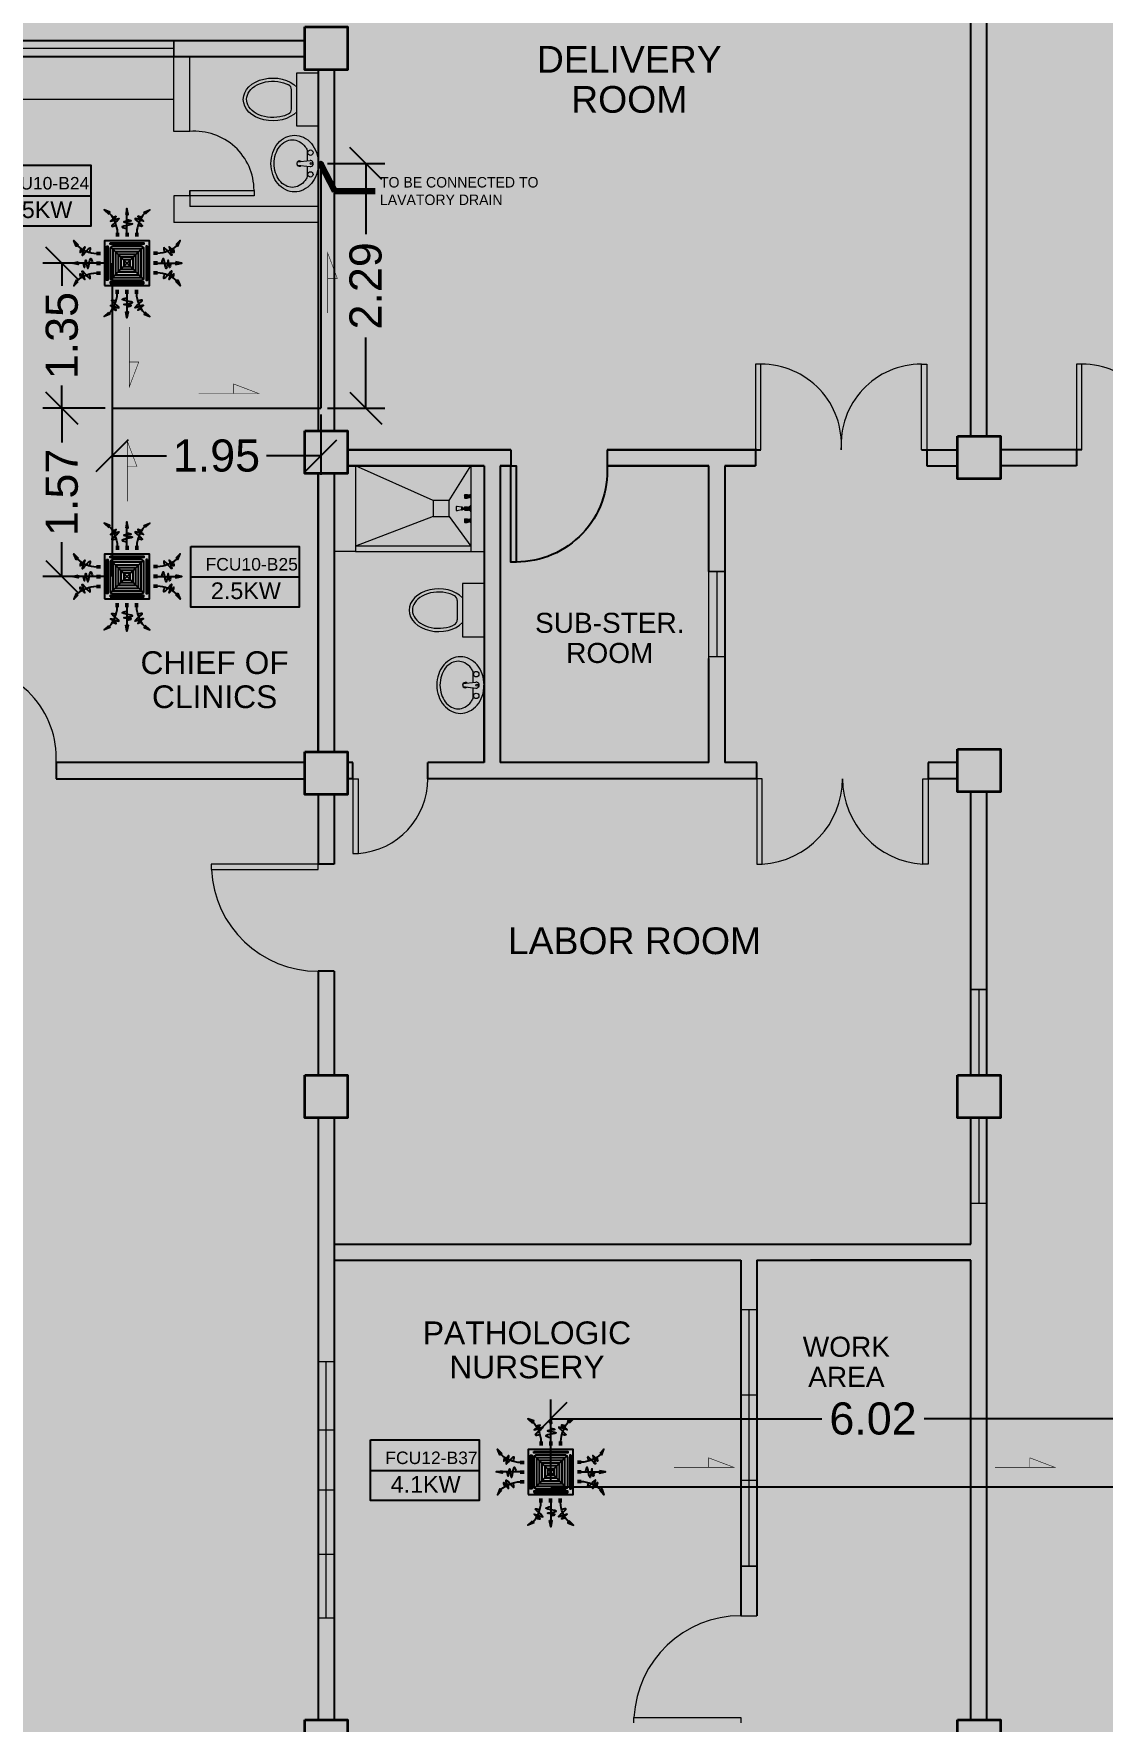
# Model space of a CAD drawing. Header units: millimetres. Extents: x -60 to 576, y -39 to 287.
# Drawn here: x 269.05 to 279.04, y 123.68 to 139.45 of the extents above; entities that cross this region are included whole.
import ezdxf

# ---------------------------------------------------------------- set-up
doc = ezdxf.new("R2010")
doc.units = ezdxf.units.MM
doc.header["$MEASUREMENT"] = 0
for name, color, linetype in [('AIR', 7, 'Continuous'), ('AIR-00', 7, 'Continuous'), ('AIR-01', 7, 'Continuous'), ('AIR-02', 7, 'Continuous'), ('AIR-04', 7, 'Continuous'), ('DRAIN PIPE', 7, 'Continuous'), ('fcu drain', 7, 'Continuous'), ('label', 7, 'Continuous'), ('Legends', 7, 'Continuous'), ('M-AC-TEXT', 7, 'Continuous')]:
    doc.layers.add(name, color=color, linetype=linetype)
doc.styles.add('ar-dim-axis', font='romans.shx', dxfattribs={"width": 0.8})
doc.styles.add('OIP FONT', font='GOTHIC.TTF', dxfattribs={"height": 150})
doc.styles.get("Standard").update_dxf_attribs({"font": 'arial.ttf'})
doc.styles.add('SWISSLT175', font='swissl.ttf', dxfattribs={"height": 0.175})
doc.dimstyles.new('ar-dim-axis', dxfattribs={"dimtxt": 350, "dimasz": 250, "dimexe": 75, "dimexo": 75, "dimgap": 200, "dimtad": 1, "dimdec": 0, "dimzin": 12, "dimdsep": 46, "dimtxsty": 'ar-dim-axis', "dimblk": 'ARCHTICK', "dimcen": 120, "dimclrd": 11, "dimclre": 8, "dimclrt": 4, "dimadec": 0, "dimazin": 3, "dimtm": 1, "dimtfac": 1, "dimtdec": 0, "dimtix": 1, "dimtmove": 2, "dimatfit": 3, "dimldrblk": 'ARCHTICK', "dimfxl": 1, "dimtolj": 1, "dimtzin": 0, "dimarcsym": 1})
doc.dimstyles.new('Copy of dimension', dxfattribs={"dimtxt": 0.3, "dimasz": 0.3, "dimexe": 0.18, "dimexo": 0.0625, "dimgap": 0.09, "dimtad": 0, "dimzin": 0, "dimdsep": 46, "dimtxsty": 'Standard', "dimblk": 'OBLIQUE', "dimcen": 0.09, "dimclrd": 256, "dimclre": 256, "dimclrt": 256, "dimadec": 0, "dimazin": 0, "dimtfac": 1, "dimtofl": 0, "dimtmove": 0, "dimatfit": 3, "dimldrblk": 'OBLIQUE', "dimfxl": 1, "dimtolj": 1, "dimtzin": 0, "dimarcsym": 0})

# ---------------------------------------------------------------- blocks, each defined once
blk = doc.blocks.new('_ARCHTICK')
at = {"color": 0, "linetype": 'ByBlock', "const_width": 0.15}
blk.add_lwpolyline([(-0.5, -0.5), (0.5, 0.5)], dxfattribs=at)
blk = doc.blocks.new('dr 900')
at = {"ltscale": 0.03}
blk.add_lwpolyline([(0, 0), (0.05, 0), (0.05, 0.9), (0, 0.9)], close=True, dxfattribs=at)
blk.add_arc((0.05, 0.049), 0.851, 356.7268, 90, dxfattribs=at)
blk = doc.blocks.new('FCU-13000P (CASSETTE SPLIT)')
at = {"layer": 'AIR-00', "ltscale": 3}
for p, q in [((0, 0.523), (0, 1)), ((-0.193, 0.558), (-0.193, 0.487)), ((-0.162, 0.558), (-0.162, 0.487)), ((-0.016, 0.558), (-0.016, 0.487)), ((0.016, 0.558), (0.016, 0.487)), ((0.162, 0.558), (0.162, 0.487)), ((0.193, 0.558), (0.193, 0.487)), ((-0.523, 0), (-1, 0)), ((-0.558, 0.193), (-0.487, 0.193)), ((-0.558, 0.162), (-0.487, 0.162)), ((-0.558, 0.016), (-0.487, 0.016)), ((0.558, 0.193), (0.487, 0.193)), ((0.558, 0.162), (0.487, 0.162)), ((0.558, 0.016), (0.487, 0.016)), ((0.523, 0), (1, 0)), ((-0.558, -0.016), (-0.487, -0.016)), ((-0.558, -0.162), (-0.487, -0.162)), ((-0.558, -0.193), (-0.487, -0.193)), ((0.558, -0.016), (0.487, -0.016)), ((0.558, -0.162), (0.487, -0.162)), ((0.558, -0.193), (0.487, -0.193)), ((-0.193, -0.558), (-0.193, -0.487)), ((-0.162, -0.558), (-0.162, -0.487)), ((-0.016, -0.558), (-0.016, -0.487)), ((0, -0.523), (0, -1)), ((0.016, -0.558), (0.016, -0.487)), ((0.162, -0.558), (0.162, -0.487)), ((0.193, -0.558), (0.193, -0.487))]:
    blk.add_line(p, q, dxfattribs=at)
at = {"layer": 'AIR-00'}
for p, q in [((0.295, -0.295), (-0.295, 0.295)), ((0.295, 0.295), (-0.295, -0.295))]:
    blk.add_line(p, q, dxfattribs=at)
at = {"layer": 'AIR-00', "ltscale": 3}
for points in [[(-0.335, 0.895), (-0.311, 0.932), (-0.416, 0.973)], [(-0.022, 0.89), (0.022, 0.89), (0, 1)], [(0.335, 0.895), (0.311, 0.932), (0.416, 0.973)], [(-0.895, 0.335), (-0.932, 0.311), (-0.973, 0.416)], [(0.895, 0.335), (0.932, 0.311), (0.973, 0.416)], [(-0.89, 0.022), (-0.89, -0.022), (-1, 0)], [(0.89, 0.022), (0.89, -0.022), (1, 0)], [(-0.895, -0.335), (-0.932, -0.311), (-0.973, -0.416)], [(0.895, -0.335), (0.932, -0.311), (0.973, -0.416)], [(-0.335, -0.895), (-0.311, -0.932), (-0.416, -0.973)], [(-0.022, -0.89), (0.022, -0.89), (0, -1)], [(0.335, -0.895), (0.311, -0.932), (0.416, -0.973)]]:
    blk.add_lwpolyline(points, close=True, dxfattribs=at)
at = {"layer": 'AIR-00'}
for points in [[(-0.323, 0.914, -0.171809), (-0.178, 0.558), (-0.178, 0.522)], [(0.323, 0.914, 0.171809), (0.178, 0.558), (0.178, 0.522)], [(-0.914, 0.323, 0.171809), (-0.558, 0.178), (-0.522, 0.178)], [(0.914, 0.323, -0.171809), (0.558, 0.178), (0.522, 0.178)], [(-0.914, -0.323, -0.171809), (-0.558, -0.178), (-0.522, -0.178)], [(0.914, -0.323, 0.171809), (0.558, -0.178), (0.522, -0.178)], [(-0.323, -0.914, 0.171809), (-0.178, -0.558), (-0.178, -0.522)], [(0.323, -0.914, -0.171809), (0.178, -0.558), (0.178, -0.522)]]:
    blk.add_lwpolyline(points, format="xyb", dxfattribs=at)
for points in [[(-0.26, -0.26), (0.26, -0.26), (0.26, 0.26), (-0.26, 0.26)], [(-0.21, -0.21), (0.21, -0.21), (0.21, 0.21), (-0.21, 0.21)], [(-0.16, -0.16), (0.16, -0.16), (0.16, 0.16), (-0.16, 0.16)], [(-0.11, -0.11), (0.11, -0.11), (0.11, 0.11), (-0.11, 0.11)], [(-0.06, -0.06), (0.06, -0.06), (0.06, 0.06), (-0.06, 0.06)]]:
    blk.add_lwpolyline(points, close=True, dxfattribs=at)
at = {"layer": 'AIR-00', "ltscale": 3}
for points in [[(-0.268, 0.84), (-0.231, 0.852), (-0.134, 0.882), (-0.422, 0.704), (0.005, 0.903), (-0.358, 0.645), (-0.239, 0.678), (-0.199, 0.69)], [(0.268, 0.84), (0.231, 0.852), (0.134, 0.882), (0.422, 0.704), (-0.005, 0.903), (0.358, 0.645), (0.239, 0.678), (0.199, 0.69)], [(-0.84, 0.268), (-0.852, 0.231), (-0.882, 0.134), (-0.704, 0.422), (-0.903, -0.005), (-0.645, 0.358), (-0.678, 0.239), (-0.69, 0.199)], [(0.84, 0.268), (0.852, 0.231), (0.882, 0.134), (0.704, 0.422), (0.903, -0.005), (0.645, 0.358), (0.678, 0.239), (0.69, 0.199)], [(-0.84, -0.268), (-0.852, -0.231), (-0.882, -0.134), (-0.704, -0.422), (-0.903, 0.005), (-0.645, -0.358), (-0.678, -0.239), (-0.69, -0.199)], [(0.84, -0.268), (0.852, -0.231), (0.882, -0.134), (0.704, -0.422), (0.903, 0.005), (0.645, -0.358), (0.678, -0.239), (0.69, -0.199)], [(-0.268, -0.84), (-0.231, -0.852), (-0.134, -0.882), (-0.422, -0.704), (0.005, -0.903), (-0.358, -0.645), (-0.239, -0.678), (-0.199, -0.69)], [(0.268, -0.84), (0.231, -0.852), (0.134, -0.882), (0.422, -0.704), (-0.005, -0.903), (0.358, -0.645), (0.239, -0.678), (0.199, -0.69)]]:
    blk.add_open_spline(points, degree=3, knots=[0.0032834, 0.0032834, 0.0032834, 0.0032834, 0.0712567, 0.1924075, 0.3347111, 0.5062145, 0.5813292, 0.5813292, 0.5813292, 0.5813292], dxfattribs=at)
for points in [[(0, 0.8), (0.077, 0.776), (-0.058, 0.755), (0.098, 0.718), (-0.087, 0.663), (0, 0.631)], [(-0.8, 0), (-0.776, -0.077), (-0.755, 0.058), (-0.718, -0.098), (-0.663, 0.087), (-0.631, 0)], [(0.8, 0), (0.776, -0.077), (0.755, 0.058), (0.718, -0.098), (0.663, 0.087), (0.631, 0)], [(0, -0.8), (0.077, -0.776), (-0.058, -0.755), (0.098, -0.718), (-0.087, -0.663), (0, -0.631)]]:
    blk.add_spline(points, degree=3, dxfattribs=at)
for points in [[(-0.416, 0.973), (-0.335, 0.895), (-0.311, 0.932)], [(0, 1), (-0.022, 0.89), (0.022, 0.89)], [(0.416, 0.973), (0.335, 0.895), (0.311, 0.932)], [(-0.973, 0.416), (-0.895, 0.335), (-0.932, 0.311)], [(0.973, 0.416), (0.895, 0.335), (0.932, 0.311)], [(-1, 0), (-0.89, 0.022), (-0.89, -0.022)], [(1, 0), (0.89, 0.022), (0.89, -0.022)], [(-0.973, -0.416), (-0.895, -0.335), (-0.932, -0.311)], [(0.973, -0.416), (0.895, -0.335), (0.932, -0.311)], [(-0.416, -0.973), (-0.335, -0.895), (-0.311, -0.932)], [(0, -1), (-0.022, -0.89), (0.022, -0.89)], [(0.416, -0.973), (0.335, -0.895), (0.311, -0.932)]]:
    blk.add_solid(points, dxfattribs=at)
at = {"layer": 'AIR-01'}
for points in [[(-0.373, 0.31), (-0.348, 0.31), (-0.348, -0.31), (-0.373, -0.31)], [(-0.31, 0.372), (0.31, 0.372), (0.31, 0.348), (-0.31, 0.348)], [(0.372, 0.31), (0.348, 0.31), (0.348, -0.31), (0.372, -0.31)], [(-0.31, -0.373), (0.31, -0.373), (0.31, -0.348), (-0.31, -0.348)]]:
    blk.add_lwpolyline(points, close=True, dxfattribs=at)
at = {"layer": 'AIR-02'}
blk.add_lwpolyline([(-0.26, -0.31), (0.26, -0.31, 0.414214), (0.31, -0.26), (0.31, 0.26, 0.414214), (0.26, 0.31), (-0.26, 0.31, 0.414214), (-0.31, 0.26), (-0.31, -0.26, 0.414214)], format="xyb", close=True, dxfattribs=at)
at = {"layer": 'AIR-04'}
blk.add_lwpolyline([(-0.41, -0.41), (0.41, -0.41), (0.41, 0.41), (-0.41, 0.41)], close=True, dxfattribs=at)
blk = doc.blocks.new('_Oblique')
at = {"color": 0, "linetype": 'ByBlock', "lineweight": -2}
blk.add_line((-0.5, -0.5), (0.5, 0.5), dxfattribs=at)
blk = doc.blocks.new('*D202')
at = {"lineweight": -2, "transparency": 16777216}
for p, q in [((269.723, 137.307), (269.138, 137.307)), ((269.318, 137.307), (269.318, 137.096)), ((269.318, 135.952), (269.318, 136.163)), ((269.723, 135.952), (269.138, 135.952))]:
    blk.add_line(p, q, dxfattribs=at)
at = {"layer": 'Defpoints', "color": 0, "transparency": 16777216}
for p in [(269.786, 137.307), (269.318, 135.952), (269.786, 135.952)]:
    blk.add_point(p, dxfattribs=at)
at = {"lineweight": -2, "transparency": 16777216, "xscale": 0.3, "yscale": 0.3, "zscale": 0.3}
for p, rotation in [((269.318, 137.307), 90), ((269.318, 135.952), 270)]:
    blk.add_blockref('_Oblique', p, dxfattribs=dict(at, rotation=rotation))
at = {"transparency": 16777216, "insert": (269.318, 136.63), "char_height": 0.3, "attachment_point": 5, "rotation": 90}
blk.add_mtext('\\A1;1.35', dxfattribs=at)
blk = doc.blocks.new('*D203')
at = {"lineweight": -2, "transparency": 16777216}
for p, q in [((269.723, 135.952), (269.138, 135.952)), ((269.318, 135.952), (269.318, 135.631)), ((269.318, 134.378), (269.318, 134.7)), ((269.723, 134.378), (269.138, 134.378))]:
    blk.add_line(p, q, dxfattribs=at)
at = {"layer": 'Defpoints', "color": 0, "transparency": 16777216}
for p in [(269.786, 135.952), (269.318, 134.378), (269.786, 134.378)]:
    blk.add_point(p, dxfattribs=at)
at = {"lineweight": -2, "transparency": 16777216, "xscale": 0.3, "yscale": 0.3, "zscale": 0.3}
for p, rotation in [((269.318, 135.952), 90), ((269.318, 134.378), 270)]:
    blk.add_blockref('_Oblique', p, dxfattribs=dict(at, rotation=rotation))
at = {"transparency": 16777216, "insert": (269.318, 135.165), "char_height": 0.3, "attachment_point": 5, "rotation": 90}
blk.add_mtext('\\A1;1.57', dxfattribs=at)
blk = doc.blocks.new('*D204')
at = {"lineweight": -2, "transparency": 16777216}
for p, q in [((269.786, 135.891), (269.786, 135.327)), ((271.738, 135.891), (271.738, 135.327)), ((269.786, 135.507), (270.295, 135.507)), ((271.738, 135.507), (271.229, 135.507))]:
    blk.add_line(p, q, dxfattribs=at)
at = {"layer": 'Defpoints', "color": 0, "transparency": 16777216}
for p in [(269.786, 135.953), (271.738, 135.953), (271.738, 135.507)]:
    blk.add_point(p, dxfattribs=at)
at = {"lineweight": -2, "transparency": 16777216, "xscale": 0.3, "yscale": 0.3, "zscale": 0.3, "rotation": 180}
blk.add_blockref('_Oblique', (269.786, 135.507), dxfattribs=at)
at = {"lineweight": -2, "transparency": 16777216, "xscale": 0.3, "yscale": 0.3, "zscale": 0.3}
blk.add_blockref('_Oblique', (271.738, 135.507), dxfattribs=at)
at = {"transparency": 16777216, "insert": (270.762, 135.507), "char_height": 0.3, "attachment_point": 5}
blk.add_mtext('\\A1;1.95', dxfattribs=at)
blk = doc.blocks.new('*D205')
at = {"lineweight": -2, "transparency": 16777216}
for p, q in [((271.801, 138.238), (272.337, 138.238)), ((272.157, 138.238), (272.157, 137.578)), ((272.157, 135.952), (272.157, 136.613)), ((271.801, 135.952), (272.337, 135.952))]:
    blk.add_line(p, q, dxfattribs=at)
at = {"layer": 'Defpoints', "color": 0, "transparency": 16777216}
for p in [(271.738, 138.238), (272.157, 138.238), (271.738, 135.952)]:
    blk.add_point(p, dxfattribs=at)
at = {"lineweight": -2, "transparency": 16777216, "xscale": 0.3, "yscale": 0.3, "zscale": 0.3}
for p, rotation in [((272.157, 138.238), 90), ((272.157, 135.952), 270)]:
    blk.add_blockref('_Oblique', p, dxfattribs=dict(at, rotation=rotation))
at = {"transparency": 16777216, "insert": (272.157, 137.095), "char_height": 0.3, "attachment_point": 5, "rotation": 90}
blk.add_mtext('\\A1;2.29', dxfattribs=at)
blk = doc.blocks.new('*D214')
at = {"lineweight": -2, "transparency": 16777216}
for p, q in [((273.886, 125.929), (273.886, 126.685)), ((279.911, 125.929), (279.911, 126.685)), ((273.886, 126.505), (276.42, 126.505)), ((279.911, 126.505), (277.377, 126.505))]:
    blk.add_line(p, q, dxfattribs=at)
at = {"layer": 'Defpoints', "color": 0, "transparency": 16777216}
for p in [(279.911, 126.505), (273.886, 125.867), (279.911, 125.867)]:
    blk.add_point(p, dxfattribs=at)
at = {"lineweight": -2, "transparency": 16777216, "xscale": 0.3, "yscale": 0.3, "zscale": 0.3, "rotation": 180}
blk.add_blockref('_Oblique', (273.886, 126.505), dxfattribs=at)
at = {"lineweight": -2, "transparency": 16777216, "xscale": 0.3, "yscale": 0.3, "zscale": 0.3}
blk.add_blockref('_Oblique', (279.911, 126.505), dxfattribs=at)
at = {"transparency": 16777216, "insert": (276.898, 126.505), "char_height": 0.3, "attachment_point": 5}
blk.add_mtext('\\A1;6.02', dxfattribs=at)

msp = doc.modelspace()

# ---------------------------------------------------------------- linework, layer by layer
at = {"color": 8, "lineweight": 25}
for p, q in [((277.813, 135.69), (277.813, 141.34)), ((277.963, 135.69), (277.963, 141.34)), ((268.263, 139.388), (271.588, 139.388)), ((268.263, 139.238), (271.588, 139.238)), ((271.713, 139.115), (271.713, 135.74)), ((271.863, 139.115), (271.863, 135.74)), ((271.863, 139.115), (271.863, 135.74)), ((271.713, 137.688), (271.713, 135.74)), ((271.988, 135.563), (273.513, 135.563)), ((273.513, 135.563), (271.988, 135.563)), ((273.513, 135.563), (273.513, 135.413)), ((274.413, 135.563), (275.851, 135.563)), ((275.813, 135.563), (274.413, 135.563)), ((274.413, 135.563), (274.413, 135.413)), ((275.801, 135.563), (275.801, 135.413)), ((277.351, 135.563), (277.688, 135.563)), ((277.401, 135.563), (277.401, 135.413)), ((278.851, 135.563), (278.088, 135.563)), ((278.801, 135.563), (278.801, 135.413)), ((271.988, 135.413), (273.263, 135.413)), ((273.263, 135.413), (271.988, 135.413)), ((273.263, 135.413), (273.263, 132.638)), ((273.413, 135.413), (273.513, 135.413)), ((273.413, 135.413), (273.413, 132.638)), ((273.513, 135.413), (273.413, 135.413)), ((274.413, 135.413), (275.363, 135.413)), ((275.363, 135.413), (274.413, 135.413)), ((275.363, 134.426), (275.363, 135.413)), ((275.513, 135.413), (275.801, 135.413)), ((275.801, 135.413), (275.513, 135.413)), ((275.513, 135.413), (275.513, 132.638)), ((277.401, 135.413), (277.688, 135.413)), ((278.801, 135.413), (278.088, 135.413)), ((271.713, 135.34), (271.713, 132.74)), ((271.713, 132.74), (271.713, 135.34)), ((271.863, 135.34), (271.863, 132.74)), ((271.863, 135.34), (271.863, 132.74)), ((275.363, 132.638), (275.363, 133.613)), ((273.263, 132.638), (273.263, 133.363)), ((271.588, 132.638), (269.263, 132.638)), ((269.263, 132.638), (269.263, 132.488)), ((272.038, 132.638), (271.988, 132.638)), ((272.038, 132.488), (272.038, 132.638)), ((273.263, 132.638), (272.738, 132.638)), ((273.263, 132.638), (273.163, 132.638)), ((275.363, 132.638), (273.413, 132.638)), ((275.813, 132.638), (275.513, 132.638)), ((275.813, 132.488), (275.813, 132.638)), ((277.688, 132.638), (277.413, 132.638)), ((277.413, 132.638), (277.413, 132.488)), ((269.263, 132.488), (271.588, 132.488)), ((272.038, 132.488), (271.988, 132.488)), ((275.813, 132.488), (272.738, 132.488)), ((277.688, 132.488), (277.413, 132.488)), ((277.813, 129.717), (277.813, 132.365)), ((277.963, 129.717), (277.963, 132.365)), ((271.713, 132.34), (271.713, 131.688)), ((271.863, 132.34), (271.863, 131.688)), ((271.863, 131.688), (271.713, 131.688)), ((271.713, 130.688), (271.713, 129.717)), ((271.863, 130.688), (271.713, 130.688)), ((271.863, 130.688), (271.863, 129.717)), ((271.713, 129.317), (271.713, 127.988)), ((271.863, 129.317), (271.863, 128.138)), ((277.813, 128.138), (277.813, 129.317)), ((277.963, 127.988), (277.963, 129.317)), ((271.863, 128.138), (277.813, 128.138)), ((271.863, 128.138), (271.863, 127.988)), ((271.713, 127.988), (271.713, 123.69)), ((271.863, 127.988), (275.663, 127.988)), ((271.863, 127.988), (271.863, 123.69)), ((275.663, 127.988), (275.663, 124.663)), ((275.813, 127.988), (277.813, 127.988)), ((275.813, 127.988), (275.813, 124.663)), ((277.813, 127.988), (276.313, 127.988)), ((277.813, 123.691), (277.813, 127.988)), ((277.963, 123.691), (277.963, 127.988))]:
    msp.add_line(p, q, dxfattribs=at)
at = {"color": 8, "lineweight": 9}
for p, q in [((270.363, 139.313), (268.263, 139.315)), ((270.363, 139.238), (270.363, 139.388)), ((270.363, 139.238), (270.513, 139.238)), ((271.513, 139.088), (271.713, 139.088)), ((271.513, 138.588), (271.513, 139.088)), ((271.713, 139.115), (271.713, 137.838)), ((271.713, 139.088), (271.713, 138.588)), ((271.463, 138.748), (271.463, 138.929)), ((271.713, 138.588), (271.513, 138.588)), ((271.515, 138.253), (271.637, 138.266)), ((271.515, 138.224), (271.637, 138.21)), ((272.063, 135.413), (272.063, 134.613)), ((273.138, 135.413), (273.138, 134.613)), ((273.08, 135.14), (273.08, 135.114)), ((273.08, 135.14), (273.081, 135.14)), ((273.08, 135.114), (273.081, 135.114)), ((273.081, 135.14), (273.083, 135.144)), ((273.081, 135.14), (273.081, 135.114)), ((273.081, 135.114), (273.083, 135.11)), ((273.083, 135.144), (273.083, 135.11)), ((273.083, 135.144), (273.105, 135.144)), ((273.083, 135.11), (273.105, 135.11)), ((273.092, 135.14), (273.104, 135.14)), ((273.092, 135.133), (273.104, 135.133)), ((273.092, 135.121), (273.104, 135.121)), ((273.092, 135.114), (273.104, 135.114)), ((273.105, 135.144), (273.109, 135.141)), ((273.105, 135.14), (273.105, 135.133)), ((273.105, 135.114), (273.105, 135.121)), ((273.105, 135.11), (273.109, 135.112)), ((273.111, 135.141), (273.117, 135.141)), ((273.111, 135.113), (273.117, 135.113)), ((273.117, 135.141), (273.119, 135.14)), ((273.117, 135.141), (273.117, 135.113)), ((273.117, 135.113), (273.119, 135.114)), ((273.119, 135.14), (273.119, 135.114)), ((273.131, 135.138), (273.119, 135.138)), ((273.131, 135.116), (273.119, 135.116)), ((273.138, 135.144), (273.131, 135.141)), ((273.131, 135.141), (273.131, 135.113)), ((273.138, 135.11), (273.131, 135.113)), ((273.132, 135.031), (273.138, 135.042)), ((273.138, 135.144), (273.138, 135.11)), ((273.138, 135.144), (273.138, 135.11)), ((273.138, 135.144), (273.138, 135.144)), ((273.138, 135.11), (273.138, 135.11)), ((273.138, 135.042), (273.138, 134.984)), ((273.006, 134.994), (273.006, 135.033)), ((273.053, 135.026), (273.011, 135.034)), ((273.053, 135.001), (273.011, 134.992)), ((273.06, 135.026), (273.053, 135.026)), ((273.053, 135.026), (273.053, 135.001)), ((273.053, 135.026), (273.053, 135.001)), ((273.053, 135.001), (273.06, 135.001)), ((273.06, 135.001), (273.06, 135.026)), ((273.06, 135.021), (273.123, 135.021)), ((273.123, 135.006), (273.06, 135.006)), ((273.08, 135.026), (273.08, 135.021)), ((273.08, 135.026), (273.081, 135.026)), ((273.08, 135.006), (273.08, 135)), ((273.08, 135), (273.081, 135)), ((273.08, 134.913), (273.081, 134.913)), ((273.08, 134.913), (273.08, 134.887)), ((273.08, 134.887), (273.081, 134.887)), ((273.081, 135.026), (273.083, 135.03)), ((273.081, 135.026), (273.081, 135.021)), ((273.081, 135.006), (273.081, 135)), ((273.081, 135), (273.083, 134.997)), ((273.081, 134.913), (273.083, 134.916)), ((273.081, 134.913), (273.081, 134.887)), ((273.081, 134.887), (273.083, 134.883)), ((273.083, 135.03), (273.083, 135.021)), ((273.083, 135.03), (273.105, 135.03)), ((273.083, 135.006), (273.083, 134.997)), ((273.083, 134.997), (273.105, 134.997)), ((273.083, 134.916), (273.105, 134.916)), ((273.083, 134.916), (273.083, 134.883)), ((273.083, 134.883), (273.105, 134.883)), ((273.092, 135.026), (273.104, 135.026)), ((273.092, 135), (273.104, 135)), ((273.092, 134.913), (273.104, 134.913)), ((273.092, 134.906), (273.104, 134.906)), ((273.092, 134.894), (273.104, 134.894)), ((273.092, 134.887), (273.104, 134.887)), ((273.105, 135.03), (273.109, 135.028)), ((273.105, 135.026), (273.105, 135.021)), ((273.105, 135), (273.105, 135.006)), ((273.105, 134.997), (273.109, 134.999)), ((273.105, 134.916), (273.109, 134.914)), ((273.105, 134.913), (273.105, 134.905)), ((273.105, 134.886), (273.105, 134.894)), ((273.105, 134.883), (273.109, 134.885)), ((273.111, 135.027), (273.117, 135.027)), ((273.111, 134.999), (273.117, 134.999)), ((273.111, 134.914), (273.117, 134.914)), ((273.111, 134.886), (273.117, 134.886)), ((273.117, 135.027), (273.117, 135.021)), ((273.117, 135.027), (273.119, 135.026)), ((273.117, 135.006), (273.117, 134.999)), ((273.117, 134.999), (273.119, 135)), ((273.117, 134.914), (273.117, 134.886)), ((273.117, 134.914), (273.119, 134.913)), ((273.117, 134.886), (273.119, 134.886)), ((273.119, 135.026), (273.119, 135.021)), ((273.123, 135.025), (273.119, 135.025)), ((273.119, 135.006), (273.119, 135)), ((273.123, 135.002), (273.119, 135.002)), ((273.119, 134.913), (273.119, 134.886)), ((273.131, 134.911), (273.119, 134.911)), ((273.131, 134.888), (273.119, 134.888)), ((273.123, 134.996), (273.123, 135.031)), ((273.123, 135.031), (273.132, 135.031)), ((273.123, 135.021), (273.123, 135.006)), ((273.132, 134.996), (273.123, 134.996)), ((273.137, 134.917), (273.131, 134.913)), ((273.131, 134.913), (273.131, 134.886)), ((273.137, 134.883), (273.131, 134.886)), ((273.132, 134.996), (273.132, 135.031)), ((273.132, 135.031), (273.132, 134.996)), ((273.138, 134.984), (273.132, 134.996)), ((273.137, 134.917), (273.138, 134.917)), ((273.137, 134.917), (273.137, 134.883)), ((273.137, 134.883), (273.138, 134.883)), ((273.138, 134.917), (273.138, 134.883)), ((272.063, 134.613), (271.863, 134.613)), ((275.363, 133.613), (275.363, 134.426)), ((275.513, 134.426), (275.363, 134.426)), ((275.438, 134.426), (275.438, 133.626)), ((275.513, 134.026), (275.513, 134.526)), ((273.263, 134.313), (273.063, 134.313)), ((273.063, 134.313), (273.063, 133.813)), ((273.263, 133.813), (273.263, 134.313)), ((273.013, 134.154), (273.013, 133.973)), ((275.513, 134.026), (275.513, 133.526)), ((273.063, 133.813), (273.263, 133.813)), ((275.513, 133.626), (275.363, 133.626)), ((273.065, 133.378), (273.187, 133.391)), ((273.065, 133.349), (273.187, 133.335)), ((277.963, 130.517), (277.813, 130.517)), ((277.888, 130.517), (277.888, 129.717)), ((277.963, 129.717), (277.813, 129.717)), ((277.963, 129.317), (277.813, 129.317)), ((277.888, 129.317), (277.888, 128.517)), ((277.963, 128.517), (277.813, 128.517)), ((275.663, 126.726), (275.663, 127.526)), ((275.663, 127.526), (275.813, 127.526)), ((275.738, 127.526), (275.738, 125.126)), ((271.713, 127.039), (271.863, 127.039)), ((271.713, 125.839), (271.713, 127.039)), ((271.788, 124.639), (271.788, 127.039)), ((271.863, 127.039), (271.863, 124.639)), ((275.813, 126.726), (275.663, 126.726)), ((275.813, 126.326), (275.813, 126.726)), ((271.713, 126.402), (271.863, 126.402)), ((275.813, 126.326), (275.813, 125.926)), ((275.813, 125.926), (275.663, 125.926)), ((275.663, 125.926), (275.663, 125.126)), ((271.713, 125.839), (271.713, 124.639)), ((271.713, 125.839), (271.863, 125.839)), ((271.713, 125.239), (271.863, 125.239)), ((275.663, 125.126), (275.813, 125.126)), ((271.863, 124.639), (271.713, 124.639)), ((275.663, 124.663), (275.813, 124.663))]:
    msp.add_line(p, q, dxfattribs=at)
at = {"color": 8, "lineweight": 9, "ltscale": 0.4}
for p, q in [((270.363, 138.538), (270.363, 139.238)), ((270.513, 138.538), (270.513, 139.238)), ((270.363, 138.838), (268.138, 138.838)), ((270.513, 138.538), (270.363, 138.538)), ((270.513, 137.938), (270.363, 137.938)), ((270.363, 137.938), (270.363, 137.688)), ((270.513, 137.938), (270.513, 137.838)), ((271.713, 137.838), (270.513, 137.838)), ((271.713, 137.838), (270.513, 137.838)), ((271.713, 137.688), (270.363, 137.688))]:
    msp.add_line(p, q, dxfattribs=at)
at = {"color": 8, "lineweight": 13, "ltscale": 0.4}
msp.add_line((270.513, 137.988), (270.513, 137.938), dxfattribs=at)
at = {"color": 8, "lineweight": 9, "ltscale": 0.3}
for p, q in [((272.788, 135.088), (272.063, 135.413)), ((272.938, 135.088), (273.138, 135.413)), ((272.788, 134.938), (272.063, 134.663)), ((272.938, 134.938), (273.138, 134.663))]:
    msp.add_line(p, q, dxfattribs=at)
at = {"color": 8, "lineweight": 25, "ltscale": 0.3}
msp.add_line((272.738, 132.488), (272.738, 132.638), dxfattribs=at)
at = {"color": 8, "lineweight": 13}
for p, q in [((272.038, 132.488), (272.038, 131.788)), ((272.038, 132.488), (272.088, 132.488)), ((272.088, 131.788), (272.088, 132.488)), ((275.813, 132.488), (275.813, 131.688)), ((275.863, 132.488), (275.813, 132.488)), ((275.863, 131.688), (275.863, 132.488)), ((277.363, 131.688), (277.363, 132.488)), ((277.363, 132.488), (277.413, 132.488)), ((277.413, 132.488), (277.413, 131.688)), ((272.038, 131.788), (272.088, 131.788)), ((271.713, 131.688), (270.713, 131.688)), ((270.713, 131.688), (270.713, 131.638)), ((270.713, 131.638), (271.713, 131.638)), ((271.713, 131.638), (271.713, 131.688)), ((275.813, 131.688), (275.863, 131.688)), ((277.413, 131.688), (277.363, 131.688)), ((274.663, 123.663), (274.663, 123.713)), ((274.663, 123.713), (275.663, 123.713)), ((275.663, 123.713), (275.663, 123.663))]:
    msp.add_line(p, q, dxfattribs=at)
at = {"color": 8, "lineweight": 35}
for points in [[(271.588, 139.515), (271.988, 139.515), (271.988, 139.115), (271.588, 139.115)], [(271.588, 135.74), (271.988, 135.74), (271.988, 135.34), (271.588, 135.34)], [(277.688, 135.69), (278.088, 135.69), (278.088, 135.29), (277.688, 135.29)], [(271.588, 132.74), (271.988, 132.74), (271.988, 132.34), (271.588, 132.34)], [(277.688, 132.765), (278.088, 132.765), (278.088, 132.365), (277.688, 132.365)], [(271.588, 129.717), (271.988, 129.717), (271.988, 129.317), (271.588, 129.317)], [(277.688, 129.717), (278.088, 129.717), (278.088, 129.317), (277.688, 129.317)], [(271.588, 123.69), (271.988, 123.69), (271.988, 123.29), (271.588, 123.29)], [(277.688, 123.691), (278.088, 123.691), (278.088, 123.291), (277.688, 123.291)]]:
    msp.add_lwpolyline(points, close=True, dxfattribs=at)
at = {"color": 8, "lineweight": 9}
for points in [[(268.263, 139.388), (270.363, 139.388), (270.363, 139.238), (268.263, 139.238)], [(275.363, 134.426), (275.513, 134.426), (275.513, 133.626), (275.363, 133.626)], [(275.363, 134.426), (275.513, 134.426), (275.513, 133.626), (275.363, 133.626)], [(277.813, 130.517), (277.963, 130.517), (277.963, 129.717), (277.813, 129.717)], [(277.813, 129.317), (277.963, 129.317), (277.963, 128.517), (277.813, 128.517)], [(275.663, 127.526), (275.813, 127.526), (275.813, 125.126), (275.663, 125.126)], [(271.713, 124.639), (271.713, 127.039), (271.863, 127.039), (271.863, 124.639)], [(271.713, 127.039), (271.863, 127.039), (271.863, 124.639), (271.713, 124.639)]]:
    msp.add_lwpolyline(points, close=True, dxfattribs=at)
for points in [[(271.492, 137.973, -0.11576), (271.41, 137.993, -0.104047), (271.336, 138.051, -0.090875), (271.289, 138.135, -0.083344), (271.271, 138.238, -0.083344), (271.289, 138.342, -0.090875), (271.336, 138.426, -0.104047), (271.41, 138.484, -0.11576), (271.492, 138.503, -0.11576), (271.575, 138.484, -0.104047), (271.649, 138.426, -0.090875), (271.696, 138.342, -0.083344), (271.713, 138.238, -0.083344), (271.696, 138.135, -0.090875), (271.649, 138.051, -0.104047), (271.575, 137.993, -0.11576)], [(273.042, 133.628, 0.11576), (272.96, 133.609, 0.104047), (272.886, 133.551, 0.090875), (272.839, 133.467, 0.083344), (272.821, 133.363, 0.083344), (272.839, 133.26, 0.090875), (272.886, 133.176, 0.104047), (272.96, 133.118, 0.11576), (273.042, 133.098, 0.11576), (273.125, 133.118, 0.104047), (273.199, 133.176, 0.090875), (273.246, 133.26, 0.083344), (273.263, 133.363, 0.083344), (273.246, 133.467, 0.090875), (273.199, 133.551, 0.104047), (273.125, 133.609, 0.11576)]]:
    msp.add_lwpolyline(points, format="xyb", close=True, dxfattribs=at)
for points in [[(271.471, 138.016, -0.124838), (271.409, 138.032, -0.105788), (271.351, 138.081, -0.086697), (271.315, 138.151, -0.076776), (271.301, 138.238, -0.076776), (271.315, 138.326, -0.086697), (271.351, 138.396, -0.105788), (271.409, 138.445, -0.124838), (271.471, 138.461, -0.124838), (271.534, 138.445, -0.105788), (271.591, 138.396, -0.040067), (271.611, 138.365), (271.611, 138.263, -0.040067)], [(271.611, 138.214), (271.611, 138.112, -0.040067), (271.591, 138.081, -0.105788), (271.534, 138.032, -0.124838), (271.471, 138.016, -0.124838)], [(273.021, 133.586, 0.124838), (272.959, 133.57, 0.105788), (272.901, 133.521, 0.086697), (272.865, 133.451, 0.076776), (272.851, 133.363, 0.076776), (272.865, 133.276, 0.086697), (272.901, 133.206, 0.105788), (272.959, 133.157, 0.124838), (273.021, 133.141, 0.124838), (273.084, 133.157, 0.105788), (273.141, 133.206, 0.040067), (273.161, 133.237), (273.161, 133.339, 0.040067)], [(273.161, 133.388), (273.161, 133.49, 0.040067), (273.141, 133.521, 0.105788), (273.084, 133.57, 0.124838), (273.021, 133.586, 0.124838)]]:
    msp.add_lwpolyline(points, format="xyb", dxfattribs=at)
at = {"color": 8, "lineweight": 13, "ltscale": 0.03}
for points in [[(270.513, 137.938), (270.513, 137.988), (271.113, 137.988), (271.113, 137.938)], [(275.801, 135.563), (275.851, 135.563), (275.851, 136.363), (275.801, 136.363)], [(277.401, 135.563), (277.351, 135.563), (277.351, 136.363), (277.401, 136.363)], [(278.801, 135.563), (278.851, 135.563), (278.851, 136.363), (278.801, 136.363)]]:
    msp.add_lwpolyline(points, close=True, dxfattribs=at)
at = {"color": 8, "lineweight": 9, "ltscale": 0.03}
msp.add_lwpolyline([(272.938, 134.938), (272.938, 135.088), (272.788, 135.088), (272.788, 134.938)], close=True, dxfattribs=at)
at = {"color": 8, "lineweight": 9, "ltscale": 0.3}
msp.add_lwpolyline([(273.138, 134.663), (272.063, 134.663), (272.063, 134.613), (273.263, 134.613), (273.263, 134.613)], dxfattribs=at)
at = {"color": 8, "lineweight": 9}
for centre, radius in [((271.64, 138.34), 0.0255), ((271.647, 138.238), 0.0095), ((271.64, 138.137), 0.0255), ((273.19, 133.465), 0.0255), ((273.197, 133.363), 0.0095), ((273.19, 133.262), 0.0255)]:
    msp.add_circle(centre, radius, dxfattribs=at)
for centre, radius, start, end in [((271.413, 138.929), 0.05, 0, 61.9916), ((271.413, 138.748), 0.05, 298.1501, 0), ((271.538, 138.238), 0.025, 161.3793, 198.6207), ((271.609, 138.238), 0.0948, 171.2026, 188.7974), ((271.538, 138.238), 0.025, 48.7978, 143.6932), ((271.538, 138.238), 0.025, 216.3068, 311.2022), ((271.64, 138.238), 0.028, 263.7545, 96.2455), ((272.963, 134.154), 0.05, 0, 61.8499), ((272.963, 133.973), 0.05, 298.0084, 360), ((273.088, 133.363), 0.025, 161.3793, 198.6207), ((273.159, 133.363), 0.0948, 171.2026, 188.7974), ((273.088, 133.363), 0.025, 48.7978, 143.6932), ((273.088, 133.363), 0.025, 216.3068, 311.2022), ((273.19, 133.363), 0.028, 263.7545, 96.2455)]:
    msp.add_arc(centre, radius, start, end, dxfattribs=at)
at = {"color": 8, "lineweight": 13, "ltscale": 0.03}
for centre, radius, start, end in [((270.561, 137.988), 0.552, 0, 94.9791), ((275.851, 135.612), 0.752, 356.3048, 90), ((277.351, 135.612), 0.752, 90, 183.6952), ((278.851, 135.612), 0.752, 356.3048, 90), ((268.413, 132.687), 0.851, 356.7268, 90)]:
    msp.add_arc(centre, radius, start, end, dxfattribs=at)
at = {"color": 8, "lineweight": 13}
for centre, radius, start, end in [((272.038, 132.488), 0.7, 274.096, 0), ((275.813, 132.488), 0.8, 273.5833, 360), ((277.413, 132.488), 0.8, 180, 266.4167), ((271.713, 131.688), 1, 182.866, 270), ((275.663, 123.663), 1, 90, 177.134)]:
    msp.add_arc(centre, radius, start, end, dxfattribs=at)
at = {"color": 8, "lineweight": 9, "extrusion": (0, 0, -1)}
msp.add_ellipse((271.288, 138.838), major_axis=(0.275, 0), ratio=0.727273, start_param=0.612555, end_param=5.670631, dxfattribs=at)
at = {"color": 8, "lineweight": 9, "extrusion": (-2.88216e-41, -4.99074e-41, -1)}
msp.add_ellipse((273.01, 135.031), major_axis=(-0.00268, 0.00268), ratio=1, start_param=6.066732, end_param=7.436794, dxfattribs=at)
at = {"color": 8, "lineweight": 9}
for centre, major_axis, ratio, start_param, end_param in [((273.087, 135.127), (0.00268, 0.00268), 1, 1.643677, 3.068487), ((273.093, 135.153), (0.00896, 0.00896), 1, 3.15309, 3.864175), ((273.093, 135.101), (-0.00896, 0.00896), 1, -0.722807, -0.011722), ((273.092, 135.123), (0.00738, 0.00738), 1, 0.858879, 1.643677), ((273.092, 135.131), (-0.00738, 0.00738), 1, 1.497691, 2.282489), ((273.104, 135.144), (-0.00268, 0.00268), 1, 2.356082, 2.983721), ((273.104, 135.129), (0.00268, 0.00268), 1, 0.157647, 0.785286), ((273.104, 135.125), (0.00268, 0.00268), 1, 3.926878, 4.554518), ((273.104, 135.11), (-0.00268, 0.00268), 1, -1.41315, -0.785511), ((273.098, 135.155), (-0.0118, 0.0118), 1, 2.876824, 3.009049), ((273.099, 135.122), (-0.00887, 0.00887), 1, 4.509022, 4.870036), ((273.099, 135.132), (-0.00887, 0.00887), 1, 2.983721, 3.344735), ((273.098, 135.099), (0.0118, 0.0118), 1, 0.132318, 0.264544), ((273.111, 135.145), (-0.00268, 0.00268), 1, 1.862141, 2.356082), ((273.106, 135.127), (0.00268, 0.00268), 1, 4.915531, 6.079819), ((273.111, 135.109), (-0.00268, 0.00268), 1, -0.785511, -0.291569), ((273.01, 134.996), (-0.00268, 0.00268), 1, 1.354119, 2.724181), ((273.087, 134.9), (0.00268, 0.00268), 1, 1.643677, 3.068487), ((273.093, 135.039), (0.00896, 0.00896), 1, 3.15309, 3.864175), ((273.093, 134.988), (0.00896, 0.00896), 1, 0.847989, 1.559075), ((273.093, 134.925), (0.00896, 0.00896), 1, 3.15309, 3.864175), ((273.093, 134.874), (-0.00896, 0.00896), 1, -0.722807, -0.011722), ((273.092, 134.895), (0.00738, 0.00738), 1, 0.858879, 1.643677), ((273.092, 134.904), (-0.00738, 0.00738), 1, 1.497691, 2.282489), ((273.104, 135.03), (0.00268, 0.00268), 1, 3.926878, 4.554518), ((273.104, 134.996), (0.00268, 0.00268), 1, 0.157647, 0.785286), ((273.104, 134.916), (-0.00268, 0.00268), 1, 2.356082, 2.983721), ((273.104, 134.902), (0.00268, 0.00268), 1, 0.157647, 0.785286), ((273.104, 134.897), (0.00268, 0.00268), 1, 3.926878, 4.554518), ((273.104, 134.883), (-0.00268, 0.00268), 1, -1.41315, -0.785511), ((273.098, 135.041), (-0.0118, 0.0118), 1, 2.876824, 3.009049), ((273.098, 134.985), (-0.0118, 0.0118), 1, -1.438478, -1.306252), ((273.098, 134.928), (0.0118, 0.0118), 1, 4.44762, 4.579846), ((273.099, 134.895), (-0.00887, 0.00887), 1, 4.509022, 4.870036), ((273.099, 134.904), (-0.00887, 0.00887), 1, 2.983721, 3.344735), ((273.098, 134.871), (0.0118, 0.0118), 1, 0.132318, 0.264544), ((273.111, 135.031), (0.00268, 0.00268), 1, 3.432937, 3.926878), ((273.111, 134.995), (0.00268, 0.00268), 1, 0.785286, 1.279227), ((273.111, 134.917), (-0.00268, 0.00268), 1, 1.862141, 2.356082), ((273.106, 134.9), (0.00268, 0.00268), 1, 4.915531, 6.079819), ((273.111, 134.882), (-0.00268, 0.00268), 1, -0.785511, -0.291569), ((272.838, 134.063), (0.275, 0), 0.727273, 0.612555, 5.670631)]:
    msp.add_ellipse(centre, major_axis=major_axis, ratio=ratio, start_param=start_param, end_param=end_param, dxfattribs=at)
for points in [[(271.437, 138.704), (271.42, 138.695), (271.402, 138.687), (271.311, 138.661), (271.224, 138.666), (271.092, 138.723), (271.051, 138.774), (271.038, 138.872), (271.064, 138.924), (271.175, 138.998), (271.258, 139.016), (271.372, 139), (271.407, 138.989), (271.437, 138.973)], [(272.987, 134.198), (272.97, 134.207), (272.952, 134.214), (272.861, 134.241), (272.774, 134.236), (272.642, 134.178), (272.601, 134.128), (272.588, 134.03), (272.614, 133.978), (272.725, 133.904), (272.808, 133.886), (272.922, 133.902), (272.957, 133.913), (272.987, 133.929)]]:
    msp.add_open_spline(points, degree=3, knots=[0.937253, 0.937253, 0.937253, 0.937253, 1.185372, 1.185372, 2.113864, 2.113864, 3.042356, 3.042356, 3.970847, 3.970847, 4.899339, 4.899339, 5.346062, 5.346062, 5.346062, 5.346062], dxfattribs=at)
msp.add_point((271.713, 137.113), dxfattribs=at)
at = {"layer": 'DRAIN PIPE', "color": 7, "linetype": 'Continuous', "const_width": 0.005}
for points in [[(271.802, 136.841), (271.802, 137.401), (271.891, 137.166), (271.802, 137.166)], [(269.947, 136.71), (269.947, 136.149), (270.036, 136.384), (269.947, 136.384)], [(270.597, 136.089), (271.157, 136.089), (270.922, 136.178), (270.922, 136.089)], [(269.93, 135.081), (269.93, 135.641), (270.019, 135.406), (269.93, 135.406)], [(275.038, 126.05), (275.598, 126.05), (275.363, 126.139), (275.363, 126.05)], [(278.038, 126.05), (278.599, 126.05), (278.364, 126.139), (278.364, 126.05)]]:
    msp.add_lwpolyline(points, dxfattribs=at)
at = {"layer": 'fcu drain', "linetype": 'Continuous'}
for p, q in [((271.738, 138.238), (271.738, 135.952)), ((269.786, 137.307), (269.786, 134.378)), ((269.786, 135.952), (271.738, 135.952)), ((273.886, 125.867), (279.911, 125.867))]:
    msp.add_line(p, q, dxfattribs=at)
msp.add_circle((271.738, 138.238), 0.0183, dxfattribs=at)
at = {"layer": 'fcu drain', "color": 2, "linetype": 'Continuous'}
msp.add_circle((271.738, 138.238), 0.00904, dxfattribs=at)
at = {"layer": 'Legends', "linetype": 'Continuous', "lineweight": 25}
for p, q in [((268.574, 137.938), (269.587, 137.938)), ((270.523, 134.376), (271.536, 134.376)), ((272.203, 126.022), (273.216, 126.022))]:
    msp.add_line(p, q, dxfattribs=at)
at = {"layer": 'Legends'}
for points in [[(268.574, 138.222), (269.587, 138.222), (269.587, 137.654), (268.574, 137.654)], [(270.523, 134.66), (271.536, 134.66), (271.536, 134.092), (270.523, 134.092)], [(272.203, 126.306), (273.216, 126.306), (273.216, 125.739), (272.203, 125.739)]]:
    msp.add_lwpolyline(points, close=True, dxfattribs=at)

# ---------------------------------------------------------------- block references
at = {"color": 8, "lineweight": 13, "xscale": -1, "rotation": 180}
msp.add_blockref('dr 900', (273.513, 135.413), dxfattribs=at)
at = {"layer": 'AIR', "xscale": 0.5113536813550488, "yscale": 0.5113536813550488, "zscale": 0.5113536813550488}
for p in [(269.926, 137.307), (269.926, 134.378), (273.886, 126.007)]:
    msp.add_blockref('FCU-13000P (CASSETTE SPLIT)', p, dxfattribs=at)

# ---------------------------------------------------------------- texts
at = {"layer": 'label', "color": 8, "lineweight": 9, "ltscale": 0.4, "attachment_point": 5, "line_spacing_factor": 0.9, "style": 'SWISSLT175'}
for s, insert, char_height in [('DELIVERY\\PROOM', (274.62, 139.024), 0.25), ('SUB-STER.\\PROOM', (274.438, 133.803), 0.1875), ('CHIEF OF\\PCLINICS', (270.745, 133.412), 0.2125), ('LABOR ROOM', (274.669, 130.971), 0.25), ('PATHOLOGIC\\PNURSERY', (273.664, 127.147), 0.2125), ('WORK\\PAREA', (276.649, 127.037), 0.1875)]:
    msp.add_mtext(s, dxfattribs=dict(at, insert=insert, char_height=char_height))
at = {"layer": 'Legends', "linetype": 'Continuous', "lineweight": 25, "attachment_point": 1}
for s, width, insert, char_height in [('FCU10-B24', 0.44811, (268.711, 138.113), 0.117), ('2.5KW', 0.23674, (268.761, 137.885), 0.156), ('FCU10-B25', 0.44811, (270.66, 134.551), 0.117), ('2.5KW', 0.23674, (270.71, 134.323), 0.156), ('FCU12-B37', 0.44811, (272.34, 126.198), 0.117), ('4.1KW', 0.23674, (272.39, 125.969), 0.156)]:
    msp.add_mtext_dynamic_manual_height_columns(s, width=width, gutter_width=1.011, heights=[0], dxfattribs=dict(at, insert=insert, char_height=char_height))
at = {"layer": 'M-AC-TEXT', "insert": (272.29, 137.981), "char_height": 0.09822, "width": 1.56657, "attachment_point": 4, "style": 'OIP FONT'}
msp.add_mtext('TO BE CONNECTED TO LAVATORY DRAIN', dxfattribs=at)

# ---------------------------------------------------------------- dimensions: what is measured, and where the dimension line sits
for base, p1, p2, picture, middle in [((272.157, 138.238), (271.738, 135.952), (271.738, 138.238), '*D205', (272.157, 137.095)), ((269.3178, 135.9525), (269.7858, 137.3071), (269.7858, 135.9525), '*D202', (269.3178, 136.6298)), ((269.318, 134.378), (269.786, 135.952), (269.786, 134.378), '*D203', (269.318, 135.165))]:
    dim = msp.add_linear_dim(base=base, p1=p1, p2=p2, angle=90, dimstyle='Copy of dimension')
    dim.commit()
    dim.dimension.update_dxf_attribs({"geometry": picture, "text_midpoint": middle})
for base, p1, p2, picture, middle in [((271.738, 135.507), (269.786, 135.953), (271.738, 135.953), '*D204', (270.762, 135.507)), ((279.9108, 126.5048), (273.8862, 125.8667), (279.9108, 125.8667), '*D214', (276.8985, 126.5048))]:
    dim = msp.add_linear_dim(base=base, p1=p1, p2=p2, dimstyle='Copy of dimension')
    dim.commit()
    dim.dimension.update_dxf_attribs({"geometry": picture, "text_midpoint": middle})

# ---------------------------------------------------------------- leaders
at = {"layer": 'M-AC-TEXT', "annotation_type": 0, "has_hookline": 1, "text_width": 1.46}
for points, hookline_direction in [([(251.898, 135.572), (252.025, 135.82), (252.401, 135.821)], 0), ([(354.266, 135.091), (354.139, 135.339), (353.763, 135.34)], 1), ([(368.266, 133.952), (368.139, 134.2), (367.763, 134.201)], 1), ([(374.267, 133.942), (374.14, 134.19), (373.765, 134.191)], 1), ([(361.115, 128.915), (360.989, 129.163), (360.613, 129.164)], 1), ([(263.98, 127.772), (264.107, 128.02), (264.483, 128.021)], 0), ([(376.118, 126.108), (375.992, 126.356), (375.616, 126.358)], 1), ([(368.167, 125.548), (368.041, 125.796), (367.665, 125.797)], 1), ([(166.309, 117.858), (166.435, 118.106), (166.811, 118.107)], 0), ([(376.113, 115.346), (375.986, 115.594), (375.61, 115.595)], 1), ([(259.048, 107.921), (259.174, 108.169), (259.55, 108.17)], 0), ([(265.042, 107.907), (265.169, 108.155), (265.545, 108.156)], 0), ([(251.891, 106.794), (252.017, 107.042), (252.393, 107.043)], 0), ([(354.266, 106.345), (354.139, 106.593), (353.763, 106.594)], 1), ([(178.877, 105.216), (179.004, 105.464), (179.38, 105.465)], 0), ([(273.563, 104.762), (273.437, 105.01), (273.061, 105.011)], 1), ([(395.221, 100.371), (395.094, 100.619), (394.718, 100.62)], 1), ([(256.113, 138.209), (256.239, 137.961), (256.615, 137.962)], 0), ([(271.741, 138.228), (271.868, 137.98), (272.244, 137.981)], 0), ([(251.894, 135.502), (252.02, 135.254), (252.396, 135.256)], 0), ([(354.265, 135.03), (354.138, 134.782), (353.762, 134.783)], 1), ([(251.947, 129.352), (252.073, 129.104), (252.449, 129.105)], 0), ([(376.115, 126.041), (375.988, 125.793), (375.612, 125.794)], 1)]:
    msp.add_leader(points, dimstyle='ar-dim-axis', override={"dimtxt": 150, "dimasz": 150, "dimgap": 200, "dimtad": 0, "dimtih": 1, "dimtoh": 1, "dimtxsty": 'OIP FONT', "dimclrd": 256, "dimclre": 256, "dimclrt": 256, "dimfxl": 0.2, "dimfxlon": 1, "dimlwd": 65535, "dimlwe": 65535}, dxfattribs=dict(at, hookline_direction=hookline_direction))

doc.saveas('drawing.dxf')
